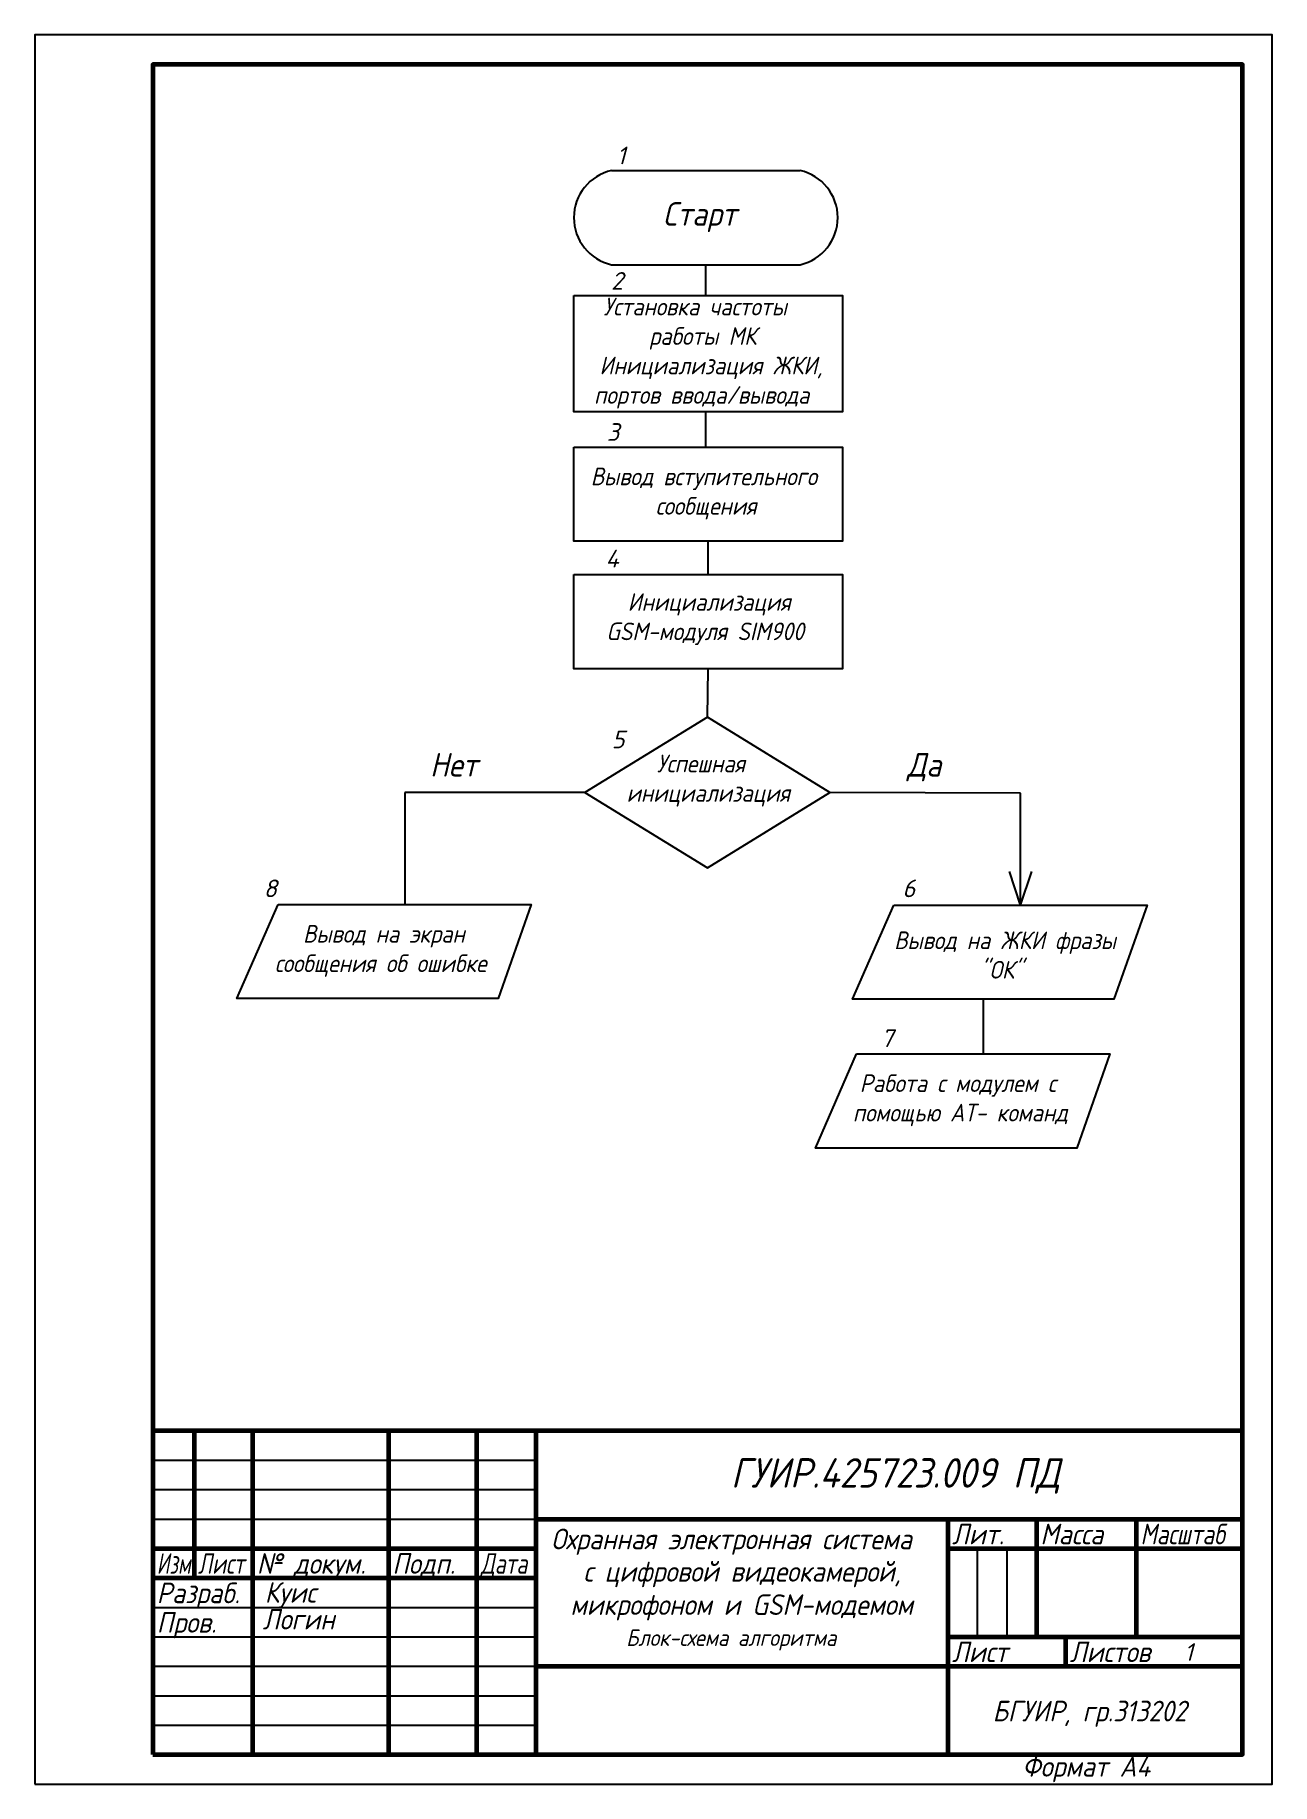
# Model space of a CAD drawing. Header units: millimetres. Extents: x 0 to 210, y 0 to 297.
import ezdxf

# ---------------------------------------------------------------- set-up
doc = ezdxf.new("R2010")
doc.units = ezdxf.units.MM
doc.header["$LTSCALE"] = 0.5
doc.styles.get("Standard").update_dxf_attribs({"font": 'isocpeui.ttf', "width": 0.9})

msp = doc.modelspace()

# ---------------------------------------------------------------- linework, layer by layer
for p, q in [((97.88, 273.99), (129.88, 273.99)), ((97.88, 257.99), (129.88, 257.99)), ((113.88, 252.79), (113.88, 257.99)), ((113.88, 227.03), (113.88, 233.03)), ((114.28, 205.38), (114.28, 211.03)), ((114.16, 181.17), (114.28, 189.38)), ((93.36, 168.37), (62.76, 168.37)), ((62.76, 168.37), (62.76, 149.37)), ((167.31, 168.25), (134.96, 168.37)), ((167.31, 149.25), (167.31, 168.25)), ((167.31, 149.25), (165.41, 154.94)), ((167.31, 149.25), (169.21, 154.94)), ((160.99, 133.25), (160.99, 124)), ((155, 45), (155, 40))]:
    msp.add_line(p, q)
at = {"lineweight": 60}
for p, q in [((205, 60), (20, 60)), ((27, 60), (27, 35)), ((37, 5), (37, 60)), ((60, 60), (60, 5)), ((75, 5), (75, 60)), ((85, 60), (85, 5)), ((85, 45), (205, 45)), ((155, 5), (155, 45)), ((170, 45), (170, 25)), ((187, 25), (187, 45)), ((20, 40), (85, 40)), ((155, 40), (205, 40)), ((20, 35), (85, 35)), ((155, 25), (205, 25)), ((175, 20), (175, 25)), ((85, 20), (205, 20))]:
    msp.add_line(p, q, dxfattribs=at)
at = {"lineweight": -3}
for p, q in [((20, 55), (85, 55)), ((20, 50), (85, 50)), ((20, 45), (85, 45)), ((160, 25), (160, 40)), ((165, 40), (165, 25)), ((20, 30), (85, 30)), ((20, 25), (85, 25)), ((20, 20), (85, 20)), ((20, 15), (85, 15)), ((20, 10), (85, 10))]:
    msp.add_line(p, q, dxfattribs=at)
at = {"lineweight": 60}
msp.add_lwpolyline([(20, 5), (205, 5), (205, 292), (20, 292)], close=True, dxfattribs=at)
for points in [[(91.48, 252.79), (137.08, 252.79), (137.08, 233.03), (91.48, 233.03)], [(91.48, 227.03), (137.08, 227.03), (137.08, 211.03), (91.48, 211.03)], [(91.48, 205.38), (137.08, 205.38), (137.08, 189.38), (91.48, 189.38)], [(114.16, 181.17), (93.36, 168.37), (114.16, 155.57), (134.96, 168.37)], [(41.26, 149.37), (84.26, 149.37), (78.63, 133.37), (34.26, 133.37)], [(145.81, 149.25), (188.81, 149.25), (183.17, 133.25), (138.81, 133.25)], [(139.49, 124), (182.49, 124), (176.86, 108), (132.49, 108)]]:
    msp.add_lwpolyline(points, close=True)
for centre, start, end in [((99.68, 265.99), 102.6804, 257.3196), ((128.08, 265.99), 282.6804, 77.3196)]:
    msp.add_arc(centre, 8.2, start, end)
at = {"layer": 'Defpoints'}
msp.add_lwpolyline([(0, 0), (210, 0), (210, 297), (0, 297)], close=True, dxfattribs=at)

# ---------------------------------------------------------------- texts
for s, p in [('1', (98.75, 275.05)), ('2', (97.79, 253.74)), ('3', (97.08, 228.08)), ('4', (96.84, 206.59)), ('5', (97.9, 175.88)), ('8', (38.81, 150.59)), ('6', (147.24, 150.59)), ('7', (143.6, 125.14)), ('1', (195.09, 20.92))]:
    msp.add_text(s, height=3).set_placement(p)
at = {"lineweight": -3}
for s, height, width, p in [('Старт', 4, 0.9, (106.61, 264.62)), ('Нет', 4, 0.9, (67.06, 171.08)), ('Да', 4, 0.9, (148.06, 171.08)), ('ГУИР.425723.009 ПД', 5, 0.9, (118.13, 50.33)), ('Охранная электронная система', 3.5, 0.9, (87.63, 39.86)), ('Лит.', 3.5, 0.9, (155.67, 40.7)), ('Масса', 3.5, 0.9, (170.67, 40.7)), ('Масштаб', 3.5, 0.8, (187.67, 40.7)), ('Изм.', 3.5, 0.7, (20.67, 35.7)), ('Лист', 3.5, 0.75, (27.67, 35.7)), ('№ докум.', 3.5, 0.9, (37.67, 35.7)), ('Подп.', 3.5, 0.9, (60.67, 35.7)), ('Дата', 3.5, 0.75, (75.67, 35.7)), ('с цифровой видеокамерой, ', 3.5, 0.9, (93.12, 34.36)), ('Разраб.', 3.5, 0.9, (20.67, 30.7)), ('Куис', 3.5, 0.9, (39.01, 30.79)), ('Логин', 3.5, 0.9, (38.65, 26.24)), ('микрофоном и GSM-модемом', 3.5, 0.9, (90.89, 28.71)), ('Пров.', 3.5, 0.9, (20.67, 25.7)), ('Блок-схема алгоритма', 2.8, 0.9, (100.36, 23.45)), ('Лист', 3.5, 0.9, (155.67, 20.7)), ('Листов', 3.5, 0.9, (175.67, 20.7)), ('БГУИР, гр.313202', 3.5, 0.9, (162.57, 10.64)), ('Формат А4', 3.5, 0.9, (167.6, 1.25))]:
    msp.add_text(s, height=height, dxfattribs=dict(at, width=width)).set_placement(p)
at = {"char_height": 3, "attachment_point": 1}
for s, insert in [('\\pi5.2582;Установка частоты \\P\\pi13.005;работы МК\\P\\pi4.5719;Инициализация ЖКИ, \\P\\pi3.6464;портов ввода/вывода', (91.26, 252.38)), ('\\pi2.7944;Вывод вступительного \\P\\pi13.825;сообщения', (91.55, 223.54)), ('\\pi9.5178;Инициализация \\P\\pi5.8769;GSM-модуля SIM900', (91.1, 202.23)), ('   Успешная инициализация', (100.43, 174.79)), ('\\pi8.8858;Вывод на экран \\P\\pi4.0994;сообщения об ошибке', (36.62, 145.87)), ('\\pi4.0657;Вывод на ЖКИ фразы\\P\\pi18.694;"ОК"', (141.79, 144.77)), ('\\pi4.9739;Работа с модулем с \\P\\pi3.7998;помощью АТ- команд', (135.04, 120.51))]:
    msp.add_mtext_dynamic_manual_height_columns(s, width=45.6, gutter_width=50, heights=[0], dxfattribs=dict(at, insert=insert))

doc.saveas('drawing.dxf')
